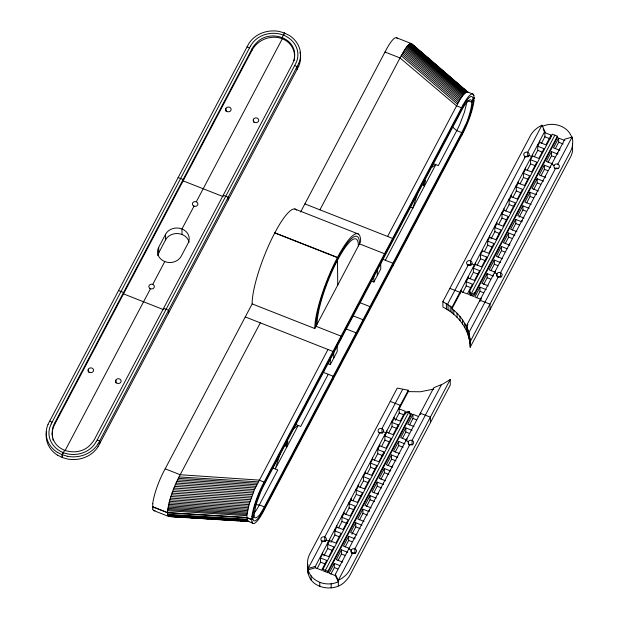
<?xml version="1.0" encoding="UTF-8"?>
<svg xmlns="http://www.w3.org/2000/svg" width="619" height="619" viewBox="0 0 619 619"><rect width="100%" height="100%" fill="white"/><g stroke="black" fill="none" stroke-linecap="round" stroke-linejoin="round"><path stroke-width="0.93" d="M152.808 509.035L152.746 503.657M260.305 322.847L179.03 476.94C174.55 485.621 170.983 494.805 168.724 504.315C168.523 507.65 165.211 515.759 170.078 516.532L178.767 517.066M327.977 349.48L254.471 489.59L249.039 504.632L246.803 515.619L247.391 520.85L253.001 523.38M473.891 95.612L473.953 100.998M254.03 515.209L256.065 504.5L260.847 491.648A27.019 5.733 -68.5 0 1 264.112 484.847L461.534 110.546A27.019 5.733 -68.5 0 1 464.823 104.913C478.495 86.931 468.072 121.827 465.039 125.789A27.019 5.733 -68.5 0 1 461.766 132.59L264.344 506.891A27.019 5.733 -68.5 0 1 261.063 512.524C260.104 515.054 254.061 521.531 254.03 515.209L251.74 519.643L251.987 521.825M52.182 433.888L52.406 431.157A27.019 23.398 -0.6 0 1 54.627 424.526L252.041 50.224A27.019 23.398 -0.6 0 1 256.382 44.429C261.69 39.229 269.366 36.513 276.755 37.395A20.009 17.324 -0.6 0 1 282.295 38.773A20.009 17.324 -0.6 0 1 287.139 41.481C291.472 44.707 294.28 49.876 294.559 55.277M294.52 58.008L294.574 55.261M384.476 256.653L384.531 253.736L359.469 243.871M251.933 516.439L251.74 519.643L246.726 517.67L167.594 512.772L152.56 506.853M294.505 56.623L294.342 57.993A27.019 23.398 -0.6 0 1 292.129 64.631L94.707 438.925A27.019 23.398 -0.6 0 1 90.366 444.728C79.1 457.542 53.017 452.443 52.197 433.873M280.384 452.953L275.285 468.931L298.219 425.462L293.135 428.944M417.67 193.012L412.858 208.108L410.204 207.063M64.461 450.377L62.333 454.779L62.364 457.542L67.316 458.981A27.785 24.064 -0.6 0 0 97.988 446.725M196.308 201.794L282.295 38.773L282.279 37.395L284.4 32.993L289.243 35.399A27.785 24.064 -0.6 0 1 298.668 63.44M48.003 424.317L248.714 43.771A27.785 24.064 -0.6 0 1 279.471 31.492L284.4 32.993M298.737 63.463L98.026 444.001M298.76 66.218L98.05 446.756M467.678 100.588L471.848 102.228L474.139 97.794M296.524 210.143A55.122 11.691 -68.5 0 0 276.786 229.177L272.793 236.752A55.122 11.691 -68.5 0 0 252.15 303.89L163.254 472.452A27.785 5.896 -68.5 0 0 152.723 503.704M463.438 132.203L262.727 512.741A27.785 5.896 -68.5 0 1 251.964 521.887M51.215 423.845L250.409 46.177M52.205 435.25L52.391 429.779A27.019 23.398 -0.6 0 1 54.611 423.148L252.026 48.847A27.019 23.398 -0.6 0 1 256.367 43.051C268.344 29.17 296.455 36.653 294.59 56.639M157.775 255.539A12.403 10.74 -0.6 0 1 158.719 252.862L158.665 247.345L165.544 234.307A12.403 10.74 -0.6 0 1 181.978 228.96L194.018 206.142M158.719 252.862L165.598 239.816L165.544 234.307M64.925 450.903L150.456 288.733M152.746 284.392L164.786 261.566A12.403 10.74 -0.6 0 0 181.22 256.227L188.099 243.182A12.403 10.74 -0.6 0 0 181.978 228.96L182.04 234.477M96.324 441.595L295.526 63.927A25 21.65 -0.6 0 0 283.479 35.128A25 21.65 -0.6 0 0 250.509 46.216M300.586 212.054L386.898 48.444A27.785 5.896 -68.5 0 1 396.965 37.991M319.922 209.826L401.197 55.733C403.255 53.304 408.602 39.515 412.672 45.272M314.808 328.55L360.66 241.603A55.122 11.691 -68.5 0 0 339.444 253.829L335.452 261.411A55.122 11.691 -68.5 0 0 314.808 328.55L252.15 303.89M387.595 236.45L459.646 100.108L463.198 94.986L466.153 92.285L467.5 91.968L472.885 94.057M263.214 485.149L462.408 107.482M327.683 363.57L330.314 364.599L337.193 351.561L337.123 344.853M371.245 280.972L373.884 282.009L380.762 268.963L380.7 263.214M385.343 260.274L435.784 164.631L431.435 167.617M328.24 374.286L300.726 426.445L295.565 424.417M263.47 509.955L462.672 132.288M572.467 143.879L572.614 150.649A27.019 23.398 -0.6 0 1 570.393 157.28L470.208 347.244C469.937 329.981 458.13 314.522 442.941 307.132L442.879 301.623L530.243 135.994A27.019 23.398 -0.6 0 1 534.584 130.191L538.027 127.382L541.942 125.2L544.836 131.267L544.898 136.784L541.463 143.291M322.453 541.346L308.138 568.474C306.088 588.058 334.43 594.139 345.704 580.854A27.019 23.398 -0.6 0 0 350.045 575.051L450.261 385.057L450.206 379.54L442.972 383.981L433.787 387.718L335.397 574.262L335.413 575.639L338.307 581.713C327.35 587.16 311.473 582.347 308.154 569.851L315.357 567.755L321.625 570.215L326.778 560.45L320.51 557.99L322.507 554.198L322.491 552.821M379.671 432.921L324.751 536.998L324.789 541.138M402.644 389.39L381.969 428.572L382.008 432.704M447.537 304.269L468.181 265.118M525.345 156.669L470.471 260.769L470.517 264.909M315.342 566.37L408.254 390.233L397.274 388.09L309.895 553.757A27.019 23.398 -0.6 0 0 307.674 560.396L307.481 564.489L308.138 568.474L315.342 566.37L315.357 567.755M452.009 312.889L451.955 307.372L544.836 131.267M329.641 539.265L329.656 540.642L327.66 544.434L333.927 546.902L328.774 556.659L322.507 554.198M336.79 525.709L336.806 527.086L334.809 530.878L341.077 533.346L335.924 543.111L329.656 540.642M343.94 512.153L343.955 513.53L341.959 517.322L348.226 519.79L343.073 529.554L336.806 527.086M351.089 498.597L351.105 499.974L349.108 503.765L355.376 506.234L350.222 515.998L343.955 513.53M358.239 485.048L358.254 486.426L356.258 490.217L362.525 492.678L357.372 502.442L351.105 499.974M365.388 471.492L365.403 472.87L363.407 476.661L369.675 479.121L364.521 488.886L358.254 486.426M372.537 457.936L372.553 459.313L370.557 463.105L376.824 465.573L371.671 475.33L365.403 472.87M379.687 444.38L379.702 445.757L377.706 449.549L383.973 452.017L383.989 453.673M386.836 430.824L386.852 432.201L384.856 435.993L391.123 438.461L385.97 448.226L379.702 445.757M393.986 417.268L394.001 418.645L392.005 422.437L398.272 424.905L398.288 426.561M408.254 390.233L408.261 391.61L399.154 408.888L405.422 411.349L400.269 421.113L394.001 418.645M461.047 290.133L461.062 291.51L451.963 308.749C458.222 313.531 463.314 319.853 466.533 327.049L467.871 324.503M468.196 276.577L468.212 277.962L466.208 281.753L472.475 284.214L472.49 285.87M475.346 263.029L475.361 264.406L473.357 268.197L479.624 270.658L474.471 280.422L468.212 277.962M482.495 249.472L482.511 250.85L480.506 254.641L486.774 257.109L486.789 258.757M489.644 235.916L489.66 237.294L487.656 241.085L493.923 243.553L488.77 253.318L482.511 250.85M496.794 222.36L496.809 223.738L494.805 227.529L501.073 229.997L495.92 239.762L489.66 237.294M503.943 208.804L503.959 210.181L501.955 213.973L508.222 216.441L503.069 226.206L496.809 223.738M511.093 195.248L511.108 196.633L509.104 200.424L515.372 202.885L510.218 212.65L503.959 210.181M518.242 181.7L518.258 183.077L516.254 186.868L522.521 189.329L517.368 199.094L511.108 196.633M525.392 168.144L525.407 169.521L523.403 173.312L529.671 175.781L524.517 185.538L518.258 183.077M532.541 154.588L532.549 155.965L530.553 159.756L536.82 162.224L531.667 171.989L525.407 169.521M539.691 141.031L539.698 142.409L537.702 146.2L543.969 148.668L538.816 158.433L532.549 155.965M317.121 568.629L320.549 562.122L320.495 556.613M323.838 555.893L327.699 548.566L327.644 543.056M330.987 542.337L334.848 535.009L334.794 529.5M338.57 527.968L341.998 521.461L341.943 515.944M345.719 514.412L349.147 507.905L349.093 502.388M352.869 500.856L356.296 494.349L356.242 488.84M360.018 487.3L363.446 480.793L363.392 475.284M367.168 473.744L370.595 467.237L370.541 461.728M374.317 460.196L377.745 453.681L377.691 448.171M381.466 446.639L384.894 440.132L384.84 434.615M388.616 433.083L392.044 426.576L391.989 421.059M395.332 420.34L399.193 413.02L399.139 407.511M462.819 292.392L466.254 285.885L466.192 280.368M469.968 278.836L473.403 272.329L473.342 266.82M477.117 265.28L480.553 258.773L480.491 253.264M484.267 251.732L487.702 245.217L487.64 239.708M490.991 238.988L494.852 231.668L494.79 226.152M498.566 224.62L502.001 218.112L501.939 212.596M505.715 211.064L509.151 204.556L509.089 199.047M512.865 197.507L516.3 191L516.238 185.491M520.014 183.951L523.45 177.444L523.388 171.935M527.164 170.403L530.599 163.888L530.537 158.379M534.313 156.847L537.749 150.34L537.687 144.823M383.973 452.017L378.82 461.782L372.553 459.313M398.272 424.905L393.119 434.67L386.852 432.201M472.475 284.214L467.322 293.979L461.062 291.51M486.774 257.109L481.621 266.866L475.361 264.406M543.196 129.178L544.852 132.644L551.119 135.112L545.966 144.877L539.698 142.409M325.385 571.693L325.37 570.316L409.167 411.449L409.174 412.834L411.681 413.817L327.892 572.683L322.878 570.71L322.863 569.333L405.507 412.641L409.167 411.449L410.536 415.991M469.713 290.922L552.357 134.23L557.371 136.203L557.386 137.58L473.589 296.447L468.575 294.474L469.728 292.3L469.713 290.922L471.082 295.456L474.734 294.273L474.727 292.895L557.371 136.203M554.864 135.213L471.067 294.079L474.727 292.895M327.892 572.683L327.877 571.306L410.521 414.614M339.831 565.588L334.291 563.414L329.146 573.179L335.413 575.639M347.708 552.326L341.44 549.858L336.295 559.622L342.562 562.091L342.547 560.706M354.842 537.393L354.857 538.77L348.59 536.302L343.444 546.066L349.712 548.535M362.007 525.214L355.739 522.746L350.594 532.51L356.861 534.978M369.141 510.28L369.156 511.658L362.889 509.197L357.743 518.954L364.011 521.422M376.306 498.102L370.038 495.641L364.893 505.406L371.16 507.866M382.557 484.197L377.188 482.085L372.042 491.85L378.31 494.31L378.294 492.933M390.589 469.62L390.604 470.997L384.337 468.529L379.192 478.294L385.459 480.762M397.754 457.441L391.487 454.973L386.341 464.737L391.873 466.919M404.903 443.885L398.636 441.417L393.491 451.181L399.758 453.65M412.053 430.329L405.785 427.868L400.64 437.625L406.172 439.807M418.305 416.425L412.935 414.312L407.789 424.077L414.049 426.537M486.255 289.638L479.996 287.177L474.843 296.934L481.11 299.403L481.095 298.025M492.678 275.795L487.145 273.621L481.992 283.386L488.259 285.846M500.554 262.533L494.295 260.065L489.142 269.83L494.511 271.942M506.976 248.691L501.444 246.509L496.291 256.274L502.558 258.742M514.853 235.421L508.594 232.953L503.44 242.718L509.708 245.186L509.692 243.809M521.995 220.488L522.003 221.865L515.743 219.405L510.59 229.162L516.857 231.63M529.152 208.309L522.893 205.848L517.739 215.605L524.007 218.074M536.294 193.376L536.302 194.761L530.042 192.292L524.889 202.057L531.156 204.518M543.451 181.205L537.191 178.736L532.038 188.501L538.306 190.969M549.873 167.362L544.341 165.18L539.188 174.945L545.455 177.413L545.44 176.036M557.734 152.715L557.75 154.092L551.49 151.624L546.337 161.389L552.605 163.857M564.899 140.536L558.64 138.076L553.487 147.833L559.019 150.015M330.902 574.053L334.337 567.546L334.291 563.414M338.051 560.505L341.487 553.99L341.44 549.858M345.201 546.948L348.636 540.433L348.59 536.302M351.925 534.205L355.786 526.885L355.739 522.746M359.5 519.836L362.935 513.329L362.889 509.197M366.649 506.28L370.085 499.773L370.038 495.641M373.799 492.724L377.234 486.217L377.188 482.085M380.948 479.176L384.384 472.661L384.337 468.529M388.098 465.62L391.533 459.112L391.487 454.973M395.247 452.063L398.682 445.556L398.636 441.417M402.396 438.507L405.832 432L405.785 427.868M409.546 424.951L412.981 418.444L412.935 414.312M476.607 297.816L480.035 291.309L479.996 287.177M483.756 284.26L487.184 277.753L487.145 273.621M490.906 270.704L494.333 264.197L494.295 260.065M498.055 257.156L501.483 250.641L501.444 246.509M505.205 243.6L508.632 237.092L508.594 232.953M512.354 230.044L515.782 223.536L515.743 219.405M519.07 217.3L522.931 209.98L522.893 205.848M526.645 202.931L530.081 196.424L530.042 192.292M533.795 189.383L537.23 182.868L537.191 178.736M540.944 175.827L544.38 169.312L544.341 165.18M548.094 162.271L551.529 155.764L551.49 151.624M555.243 148.715L558.678 142.208L558.64 138.076M466.571 331.18L466.517 325.671L564.884 139.159L572.088 137.062L572.753 141.047L572.56 145.14A27.019 23.398 -0.6 0 1 570.339 151.771L470.146 341.734L470.208 347.244M352.59 553.208L338.291 580.336L338.345 585.845M409.763 444.759L354.88 548.86L354.927 552.991M441.44 384.685L412.053 440.411L412.099 444.55M498.264 276.964L468.893 332.643L468.947 338.152M555.483 168.53L500.562 272.615L500.601 276.747M557.781 164.182L572.088 137.062L572.103 138.439C568.784 125.943 552.914 121.131 541.958 126.578L541.942 125.2L527.643 152.328L527.682 156.46M450.206 379.54L349.99 569.542A27.019 23.398 -0.6 0 1 345.65 575.337L342.206 578.154L338.291 580.336L335.397 574.262M463.151 104.696L262.441 485.234A27.785 5.896 -68.5 0 0 251.902 516.486M473.001 100.054L474.146 97.98M252.885 517.383L251.74 519.457L246.726 517.484L167.594 512.594L152.553 506.675M283.425 35.221L284.732 33.124M63.308 452.551L62.001 454.656L62.364 457.542M254.216 513.112L256.049 510.551A27.019 5.733 -68.5 0 0 259.338 504.918L277.792 469.922L272.631 467.887M433.803 389.096L420.286 391.773L408.261 391.61M179.03 476.94L258.169 481.837M178.295 478.371L257.427 483.269M177.537 479.887L256.676 484.785M176.794 481.458L255.926 486.348M176.059 483.06L255.19 487.958M175.332 484.7L254.471 489.59M174.628 486.364L253.759 491.254M173.939 488.043L253.07 492.941M173.274 489.737L252.405 494.635M172.631 491.432L251.771 496.33M172.02 493.126L251.159 498.024M171.44 494.813L250.579 499.711M170.89 496.484L250.03 501.375M170.38 498.125L249.511 503.023M256.436 504.74L259.338 504.918L264.344 506.891M169.908 499.734L249.039 504.632M169.467 501.313L248.606 506.203M169.08 502.837L248.211 507.735M168.724 504.315L247.863 509.205M168.422 505.731L247.554 510.621M168.159 507.085L247.298 511.975M167.95 508.369L247.082 513.259M167.788 509.569L246.919 514.466M167.672 510.729L246.803 515.619M167.703 514.281L246.842 519.179M167.842 514.954L246.973 519.852M168.028 515.511L247.159 520.401M168.252 515.952L247.391 520.85M174.434 516.548L178.295 516.788M184.083 517.144L188.903 517.445M194.699 517.801L198.56 518.041M204.347 518.397L208.208 518.637M214.963 519.055L217.857 519.233M224.612 519.651L228.473 519.89M234.261 520.254L239.089 520.548M244.876 520.904L248.737 521.144M168.53 516.292L247.662 521.183M180.694 517.182L188.416 517.662M190.35 517.786L198.065 518.258M200.966 518.436L208.68 518.915M210.615 519.039L218.337 519.511M220.263 519.635L227.985 520.107M230.879 520.293L238.601 520.765M240.528 520.889L248.25 521.36M67.285 456.226L62.001 454.656L57.49 452.373M247.987 521.407L248.768 521.531L168.855 516.517L153.814 510.598M396.624 37.798L411.666 43.717L468.467 92.641L467.871 92.084M384.995 52.027L400.029 57.938L456.497 105.818L461.503 107.791L461.519 109.168M544.898 136.784L550.268 138.896M558.678 142.208L563.158 143.964M537.749 150.34L542.337 152.142M551.529 155.764L554.872 157.079M529.005 155.485L531.535 156.483M551.591 164.375L554.129 165.374M247.012 46.874L249.519 47.864M294.636 65.614L297.143 66.604L297.166 69.359M461.766 132.59L456.752 130.624L452.373 126.849M530.599 163.888L535.187 165.699M544.38 169.312L547.722 170.627M523.45 177.444L528.038 179.255M537.23 182.868L540.573 184.183M516.3 191L520.896 192.811M530.081 196.424L533.423 197.74M433.138 163.586L438.291 165.621L456.752 130.624A27.019 5.733 -68.5 0 0 460.025 123.823L464.382 112.325L466.525 103.768A20.009 4.24 -68.5 0 0 466.765 101.864M509.151 204.556L513.747 206.367M522.931 209.98L526.274 211.296M502.001 218.112L506.597 219.915M515.782 223.536L519.124 224.852M494.852 231.668L499.448 233.471M508.632 237.092L511.975 238.408M487.702 245.217L492.298 247.027M501.483 250.641L504.825 251.956M480.553 258.773L485.985 260.909M494.333 264.197L497.676 265.512M471.833 263.934L474.347 264.924M494.395 272.809L496.91 273.799L496.933 276.283M304.881 203.906L392.601 238.423L392.632 241.186M473.403 272.329L478 274.14M487.184 277.753L490.527 279.068M294.791 208.99L358.393 234.028M466.254 285.885L470.85 287.696M480.035 291.309L483.377 292.625M178.11 177.514L183.123 179.487L183.139 180.864L223.242 196.641M223.227 195.264L228.241 197.237L228.264 199.991M382.674 259.222L392.864 263.23L392.895 265.984M449.874 288.361L459.902 292.307L459.909 293.685M274.836 232.767L337.494 257.427L337.463 258.897A52.367 11.103 -68.5 0 0 315.953 326.375M274.735 232.953L337.394 257.612L337.463 258.897A52.367 11.103 -68.5 0 1 359.515 243.778M360.126 302.745L369.976 306.622M353.209 315.868L363.059 319.744M345.394 328.635L356.134 332.86M316 326.275L341.061 336.14L341.177 338.74M245.271 316.928L332.991 351.453L333.022 354.207M118.5 290.535L123.514 292.508L123.529 293.886L163.625 309.67L163.609 308.293L168.623 310.266L168.654 313.021M322.917 372.189L333.246 376.251L333.277 379.014M390.256 401.391L400.284 405.337L400.3 406.714M408.339 412.502L406.668 411.844L405.522 414.018L405.507 412.641M399.193 413.02L403.673 414.784M412.981 418.444L416.564 419.852M392.044 426.576L397.475 428.712M405.832 432L409.174 433.315M383.323 431.729L385.838 432.72M405.886 440.612L408.401 441.602L408.439 444.906M384.894 440.132L389.374 441.889M398.682 445.556L403.155 447.313M377.745 453.681L383.115 455.801M391.533 459.112L396.005 460.869M370.595 467.237L375.075 469.001M384.384 472.661L388.856 474.425M363.446 480.793L367.926 482.557M377.234 486.217L381.706 487.981M356.296 494.349L360.776 496.113M370.085 499.773L374.557 501.537M349.147 507.905L353.627 509.661M362.935 513.329L367.407 515.085M341.998 521.461L347.375 523.573M355.786 526.885L360.258 528.641M49.597 421.175L52.104 422.158M97.214 439.916L99.721 440.898L99.752 443.653M334.848 535.009L339.444 536.82M348.636 540.433L351.979 541.749M165.165 468.815L180.199 474.734L259.075 480.112L264.089 482.085L264.104 483.462M326.105 540.163L328.643 541.161M348.698 549.053L351.228 550.051L351.259 552.527M327.699 548.566L332.295 550.376M341.487 553.99L344.829 555.305M320.549 562.122L325.145 563.932M334.337 567.546L337.68 568.861M322.863 569.333L327.877 571.306M62.032 457.41L57.521 455.127M442.879 301.623L451.955 307.372M411.295 43.601L467.5 91.968M412.494 44.723L449.719 76.756M451.909 78.644L453.371 79.897M455.561 81.785L457.751 83.666M459.94 85.554L462.13 87.434M463.592 88.695L467.237 91.836M410.884 43.593L467.09 91.96M438.221 67.262L440.411 69.142M442.6 71.03L444.79 72.91M446.253 74.172L449.17 76.679M450.632 77.94L453.549 80.447M410.436 43.701L466.641 92.069M409.948 43.918L466.153 92.285M409.422 44.251L465.627 92.61M408.857 44.684L465.062 93.051M408.269 45.226L464.474 93.593M407.642 45.868L463.848 94.235M406.993 46.618L463.198 94.986M406.319 47.462L462.525 95.829M405.623 48.406L461.828 96.765M404.911 49.435L461.116 97.794M404.184 50.549L460.389 98.916M403.441 51.741L459.646 100.108M402.69 53.017L458.896 101.384M401.932 54.356L458.137 102.723M401.197 55.733L457.402 104.1M466.517 325.671L469.279 334.105L470.146 341.734M469.728 292.3L471.082 295.456M52.87 439.235L53.28 440.511M308.2 573.983L307.535 569.998L307.736 565.905A27.019 23.398 -0.6 0 1 307.991 564.543M52.336 436.596L52.553 437.927M559.738 148.924L559.754 150.301M551.119 135.112L551.134 136.768M550.585 166.271L550.601 167.648M495.393 270.913L495.409 272.29M493.397 274.704L493.405 276.082M490.031 309.655L489.977 304.146L479.949 300.2L479.965 301.577M469.937 338.229L469.999 343.746M469.604 336.132L469.659 341.642M469.279 334.105L469.334 339.622M468.204 330.051L468.258 335.568M467.469 328.093L467.531 333.602M466.726 326.097L466.78 331.606M464.861 323.644L464.908 327.776M461.782 133.975L461.797 135.352M462.61 319.969L462.656 324.101M460.002 316.479L460.041 320.611M457.046 313.199L457.085 317.33M453.773 310.158L453.812 314.29M450.183 305.995L450.245 311.512M448.024 304.587L448.079 310.104M446.353 303.496L446.407 309.013M430.414 422.684L430.36 417.167L420.332 413.221L420.347 414.606M424.301 184.3L424.325 186.373M406.892 438.716L406.907 440.094M392.593 465.828L392.608 467.206M383.44 483.168L383.455 484.553M377.273 270.665L377.319 275.486M373.806 275.293L373.884 282.009M358.37 245.952A49.613 10.523 -68.5 0 0 337.471 260.274L337.734 285.073M333.695 352.296L333.757 358.084M330.244 357.89L330.314 364.599M331.15 583.725L331.188 587.857M319.76 582.371L319.799 586.503M311.094 575.832L311.14 579.964M286.69 440.999L286.705 442.376M286.729 445.131L286.752 447.197M264.359 508.269L264.375 509.646M253.45 119.289L253.473 122.044M252.026 48.847L252.041 50.224M225.881 108.441L225.904 111.196M115.877 380.12L115.908 382.875M88.308 369.264L88.339 372.027M54.611 423.148L54.619 424.526M524.417 157.118A2.755 2.383 -0.6 0 1 528.293 156.785M555.081 168.554A2.755 2.383 -0.6 0 1 558.431 168.647M497.862 276.979A2.755 2.383 -0.6 0 1 501.212 277.08M467.771 265.141A2.755 2.383 -0.6 0 1 471.121 265.234M379.269 432.936A2.755 2.383 -0.6 0 1 382.619 433.037M409.352 444.782A2.755 2.383 -0.6 0 1 412.711 444.875M322.05 541.37A2.755 2.383 -0.6 0 1 325.401 541.463M351.654 553.657A2.755 2.383 -0.6 0 1 355.538 553.324M263.214 485.203A25 5.3 -68.5 0 0 252.831 517.476A25 5.3 -68.5 0 0 263.47 509.901M317.098 324.201A49.613 10.523 -68.5 0 1 337.471 260.274M462.408 107.536A25 5.3 -68.5 0 1 473.048 99.961A25 5.3 -68.5 0 1 462.672 132.234M155.044 510.621A27.785 5.896 -68.5 0 1 152.777 509.097M397.243 38.324A27.785 5.896 -68.5 0 1 397.475 38.757M473.976 100.951A27.785 5.896 -68.5 0 1 463.438 132.164M463.151 104.735A27.785 5.896 -68.5 0 1 473.922 95.55M51.307 423.883A25 21.65 -0.6 0 0 63.262 452.644A25 21.65 -0.6 0 0 96.231 441.556M294.358 59.37A27.019 23.398 -0.6 0 1 294.102 60.732M97.957 443.97A27.785 24.064 -0.6 0 1 67.27 456.288M57.482 455.182A27.785 24.064 -0.6 0 1 46.626 431.644M57.451 452.419A27.785 24.064 -0.6 0 1 48.073 424.34M300.494 55.362A27.785 24.064 -0.6 0 1 298.698 66.194M299.944 52.259A27.785 24.064 -0.6 0 1 300.277 53.799M164.786 261.566A12.403 10.74 -0.6 0 1 158.665 247.345M165.598 239.816A12.403 10.74 -0.6 0 1 178.411 233.595A12.403 10.74 -0.6 0 1 189.081 242.284M524.742 156.344A2.755 2.383 -0.6 0 0 529.214 154.889A2.755 2.383 -0.6 0 0 525.531 152.266A2.755 2.383 -0.6 0 0 524.742 156.344M554.879 168.206A2.755 2.383 -0.6 0 0 559.352 166.751A2.755 2.383 -0.6 0 0 555.669 164.12A2.755 2.383 -0.6 0 0 554.879 168.206M497.653 276.631A2.755 2.383 -0.6 0 0 502.133 275.176A2.755 2.383 -0.6 0 0 498.45 272.553A2.755 2.383 -0.6 0 0 497.653 276.631M467.569 264.793A2.755 2.383 -0.6 0 0 472.042 263.338A2.755 2.383 -0.6 0 0 468.366 260.715A2.755 2.383 -0.6 0 0 467.569 264.793M409.151 444.434A2.755 2.383 -0.6 0 0 413.624 442.98A2.755 2.383 -0.6 0 0 409.948 440.349A2.755 2.383 -0.6 0 0 409.151 444.434M379.068 432.588A2.755 2.383 -0.6 0 0 383.54 431.134A2.755 2.383 -0.6 0 0 379.857 428.51A2.755 2.383 -0.6 0 0 379.068 432.588M321.849 541.021A2.755 2.383 -0.6 0 0 326.321 539.567A2.755 2.383 -0.6 0 0 322.638 536.944A2.755 2.383 -0.6 0 0 321.849 541.021M351.979 552.875A2.755 2.383 -0.6 0 0 356.459 551.428A2.755 2.383 -0.6 0 0 352.776 548.798A2.755 2.383 -0.6 0 0 351.979 552.875M424.007 184.818A2.755 0.588 -68.5 0 0 425.392 180.469A2.755 0.588 -68.5 0 0 423.466 183.487A2.755 0.588 -68.5 0 0 424.007 184.818M286.435 445.649A2.755 0.588 -68.5 0 0 287.82 441.293A2.755 0.588 -68.5 0 0 285.893 444.318A2.755 0.588 -68.5 0 0 286.435 445.649M116.627 382.944A2.755 2.383 -0.6 0 0 121.1 381.49A2.755 2.383 -0.6 0 0 117.417 378.867A2.755 2.383 -0.6 0 0 116.627 382.944M89.059 372.096A2.755 2.383 -0.6 0 0 93.531 370.642A2.755 2.383 -0.6 0 0 89.848 368.019A2.755 2.383 -0.6 0 0 89.059 372.096M226.631 111.273A2.755 2.383 -0.6 0 0 231.104 109.818A2.755 2.383 -0.6 0 0 227.421 107.195A2.755 2.383 -0.6 0 0 226.631 111.273M254.2 122.121A2.755 2.383 -0.6 0 0 258.672 120.666A2.755 2.383 -0.6 0 0 254.989 118.043A2.755 2.383 -0.6 0 0 254.2 122.121M193.407 205.81A2.755 2.383 -0.6 0 0 197.879 204.355A2.755 2.383 -0.6 0 0 194.204 201.732A2.755 2.383 -0.6 0 0 193.407 205.81M149.844 288.408A2.755 2.383 -0.6 0 0 154.317 286.953A2.755 2.383 -0.6 0 0 150.641 284.33A2.755 2.383 -0.6 0 0 149.844 288.408"/></g></svg>
